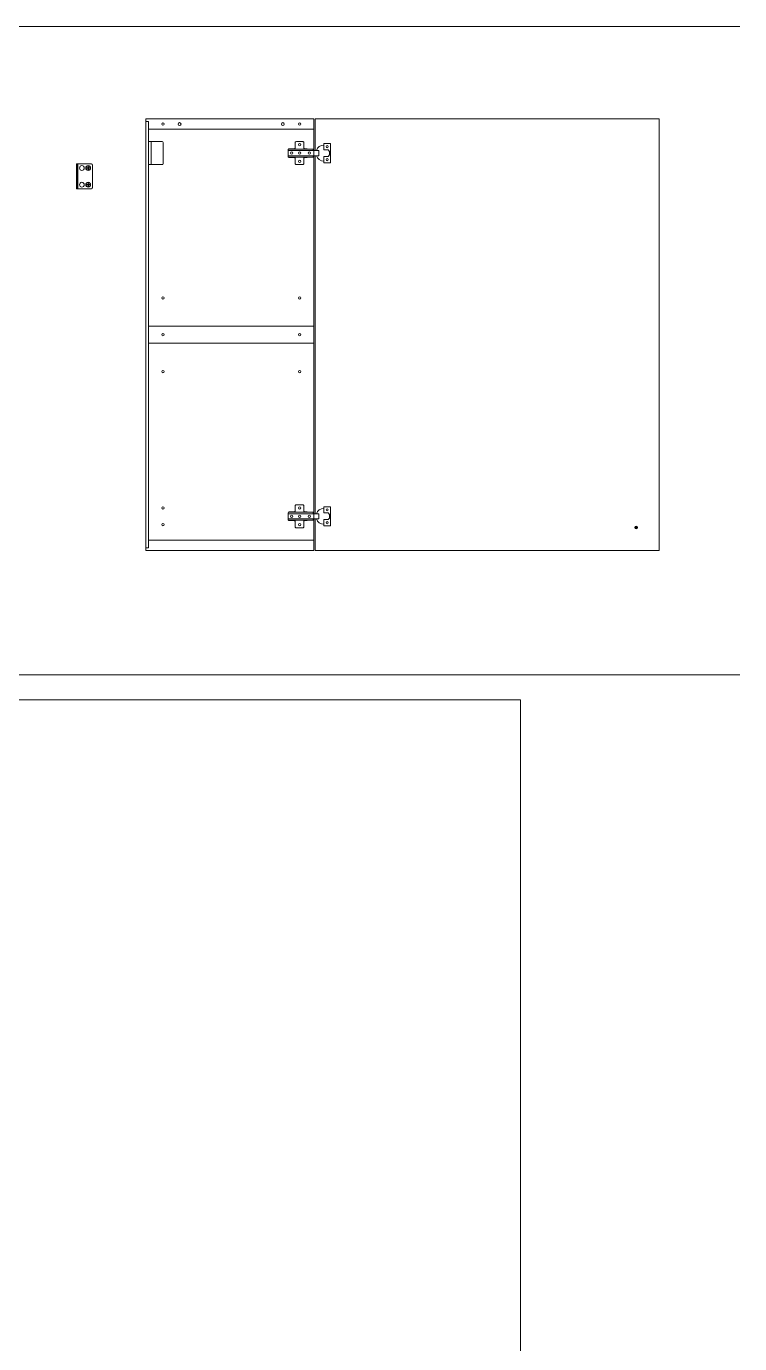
# Model space of a CAD drawing. Header units: centimetres. Extents: x -752 to 647, y -388 to 607.
# Drawn here: x 18.8 to 142.8, y -216.2 to 12.7 of the extents above; entities that cross this region are included whole.
import ezdxf

# ---------------------------------------------------------------- set-up
doc = ezdxf.new("R2010")
doc.units = ezdxf.units.CM
doc.header["$MEASUREMENT"] = 0
for name, color, linetype, lineweight in [('A-FURN_Num_Penna__252_Num_Penna__252_Num_Penna__3_Num_Penna__252_Num_Penna__252_Num_Penna__252_Num_Penna__252_Num_Penna__252_Num_Penna__252_Num_Penna__252_Num_Penna__252_Num_Penna__252_Num_Penna__252_Num_Penna__252_Num_Penna__240', 240, 'Continuous', 18), ('A-FURN_Num_Penna__252_Num_Penna__252_Num_Penna__3_Num_Penna__252_Num_Penna__252_Num_Penna__252_Num_Penna__252_Num_Penna__252_Num_Penna__252_Num_Penna__252_Num_Penna__252_Num_Penna__252_Num_Penna__252_Num_Penna__252_Num_Penna__5', 5, 'Continuous', 18), ('A-SECT-PATT_Num_Penna__6_Num_Penna__6_Num_Penna__6_Num_Penna__6_Num_Penna__6_Num_Penna__6_Num_Penna__6_Num_Penna__6_Num_Penna__6_Num_Penna__6_Num_Penna__6_Num_Penna__6_Num_Penna__6_Num_Penna__6', 6, 'Continuous', 18), ('INFO_Num_Penna__2_Num_Penna__2_Num_Penna__2_Num_Penna__2_Num_Penna__5', 5, 'Continuous', 18), ('PDF _Geometria_Num_Penna__5', 5, 'Continuous', 18), ('PDF16_Geometry_Num_Penna__6_Num_Penna__6_Num_Penna__6_Num_Penna__6_Num_Penna__6_Num_Penna__6_Num_Penna__6_Num_Penna__6_Num_Penna__6_Num_Penna__6_Num_Penna__6_Num_Penna__6_Num_Penna__6_Num_Penna__6', 6, 'Continuous', 18), ('PDF22_Geometry_Num_Penna__1_Num_Penna__255_Num_Penna__255_Num_Penna__255_Num_Penna__50', 2, 'Continuous', 18), ('PDF22_Geometry_Num_Penna__1_Num_Penna__255_Num_Penna__3_Num_Penna__3_Num_Penna__6', 6, 'Continuous', 18), ('PDF22_Geometry_Num_Penna__1_Num_Penna__255_Num_Penna__5_Num_Penna__5_Num_Penna__5', 5, 'Continuous', 18), ('VITE_Num_Penna__5', 5, 'Continuous', 18)]:
    doc.layers.add(name, color=color, linetype=linetype, lineweight=lineweight)

msp = doc.modelspace()

# ---------------------------------------------------------------- linework, layer by layer
at = {"layer": 'A-FURN_Num_Penna__252_Num_Penna__252_Num_Penna__3_Num_Penna__252_Num_Penna__252_Num_Penna__252_Num_Penna__252_Num_Penna__252_Num_Penna__252_Num_Penna__252_Num_Penna__252_Num_Penna__252_Num_Penna__252_Num_Penna__252_Num_Penna__240', "color": 240, "linetype": 'Continuous', "lineweight": 18}
for p, q in [((-55.2, 12.69), (142.81, 12.69)), ((-55.2, -99.96), (142.81, -99.96))]:
    msp.add_line(p, q, dxfattribs=at)
at = {"layer": 'A-FURN_Num_Penna__252_Num_Penna__252_Num_Penna__3_Num_Penna__252_Num_Penna__252_Num_Penna__252_Num_Penna__252_Num_Penna__252_Num_Penna__252_Num_Penna__252_Num_Penna__252_Num_Penna__252_Num_Penna__252_Num_Penna__252_Num_Penna__5', "color": 5, "linetype": 'Continuous', "lineweight": 18}
for p, q in [((68.82, -8.88), (68.82, -9.78)), ((68.82, -72.88), (68.82, -71.98))]:
    msp.add_line(p, q, dxfattribs=at)
for centre in [(45.47, -4.28), (63.42, -4.28)]:
    msp.add_circle(centre, 0.25, dxfattribs=at)
at = {"layer": 'A-SECT-PATT_Num_Penna__6_Num_Penna__6_Num_Penna__6_Num_Penna__6_Num_Penna__6_Num_Penna__6_Num_Penna__6_Num_Penna__6_Num_Penna__6_Num_Penna__6_Num_Penna__6_Num_Penna__6_Num_Penna__6_Num_Penna__6', "color": 6, "linetype": 'Continuous', "lineweight": 18}
msp.add_line((40.07, -3.83), (40.07, -77.93), dxfattribs=at)
at = {"layer": 'INFO_Num_Penna__2_Num_Penna__2_Num_Penna__2_Num_Penna__2_Num_Penna__5', "color": 5, "linetype": 'Continuous', "lineweight": 18}
for p, q in [((40.07, -7.33), (42.46, -7.33)), ((40.55, -7.47), (40.55, -11.19)), ((42.59, -11.19), (42.59, -7.47)), ((27.58, -15.53), (27.58, -11.2)), ((27.58, -11.2), (27.63, -11.2)), ((27.91, -11.2), (27.63, -11.2)), ((27.63, -11.2), (27.63, -15.53)), ((27.77, -11.35), (27.77, -15.38)), ((27.91, -11.2), (30.17, -11.2)), ((30.31, -15.38), (30.31, -11.35)), ((40.07, -11.33), (42.46, -11.33)), ((29.56, -11.89), (29.35, -11.89)), ((29.35, -11.89), (29.35, -11.95)), ((29.56, -11.95), (29.35, -11.95)), ((29.56, -11.89), (29.56, -11.69)), ((29.56, -11.69), (29.62, -11.69)), ((29.56, -11.95), (29.56, -12.15)), ((29.62, -12.15), (29.56, -12.15)), ((29.62, -11.89), (29.62, -11.69)), ((29.62, -11.89), (29.82, -11.89)), ((29.62, -11.95), (29.82, -11.95)), ((29.62, -11.95), (29.62, -12.15)), ((29.82, -11.95), (29.82, -11.89)), ((27.63, -15.53), (27.58, -15.53)), ((27.63, -15.53), (27.91, -15.53)), ((27.91, -15.53), (30.17, -15.53)), ((29.56, -14.79), (29.35, -14.79)), ((29.35, -14.79), (29.35, -14.85)), ((29.56, -14.85), (29.35, -14.85)), ((29.56, -14.79), (29.56, -14.59)), ((29.56, -14.59), (29.62, -14.59)), ((29.56, -14.85), (29.56, -15.05)), ((29.62, -15.05), (29.56, -15.05)), ((29.62, -14.79), (29.62, -14.59)), ((29.62, -14.79), (29.82, -14.79)), ((29.62, -14.85), (29.82, -14.85)), ((29.62, -14.85), (29.62, -15.05)), ((29.82, -14.85), (29.82, -14.79))]:
    msp.add_line(p, q, dxfattribs=at)
for centre, radius in [((28.49, -11.92), 0.416), ((29.59, -11.92), 0.416), ((29.59, -11.92), 0.381), ((29.59, -11.92), 0.378), ((28.49, -14.82), 0.416), ((29.59, -14.82), 0.416), ((29.59, -14.82), 0.381), ((29.59, -14.82), 0.378)]:
    msp.add_circle(centre, radius, dxfattribs=at)
for centre, radius, start, end in [((40.41, -7.47), 0.142, 0.4383, 85.0259), ((42.45, -7.47), 0.142, 0.4383, 85.0259), ((27.93, -11.35), 0.154, 94.9741, 179.5617), ((30.15, -11.35), 0.154, 0.4383, 85.0259), ((40.41, -11.19), 0.142, 274.9741, 359.5617), ((42.45, -11.19), 0.142, 274.9741, 359.5617), ((27.93, -15.38), 0.154, 180.4383, 265.0259), ((30.15, -15.38), 0.154, 274.9741, 359.5617)]:
    msp.add_arc(centre, radius, start, end, dxfattribs=at)
at = {"layer": 'PDF _Geometria_Num_Penna__5', "color": 5, "linetype": 'Continuous', "lineweight": 18, "flags": 128}
for points in [[(67.67, -8.63), (67.67, -8.58), (67.27, -8.58, -0.414214), (67.07, -8.38), (67.07, -7.53, 0.414214), (66.87, -7.33), (65.77, -7.33, 0.414214), (65.57, -7.53), (65.57, -8.38, -0.414214), (65.37, -8.58), (64.52, -8.58, 0.414214), (64.32, -8.78), (64.32, -9.88, 0.414214), (64.52, -10.08), (65.37, -10.08, -0.414214), (65.57, -10.28), (65.57, -11.13, 0.414214), (65.77, -11.33), (66.87, -11.33, 0.414214), (67.07, -11.13), (67.07, -10.28, -0.414214), (67.27, -10.08), (67.67, -10.08), (67.67, -10.03)], [(67.67, -73.13), (67.67, -73.18), (67.27, -73.18, 0.414214), (67.07, -73.38), (67.07, -74.23, -0.414214), (66.87, -74.43), (65.77, -74.43, -0.414214), (65.57, -74.23), (65.57, -73.38, 0.414214), (65.37, -73.18), (64.52, -73.18, -0.414214), (64.32, -72.98), (64.32, -71.88, -0.414214), (64.52, -71.68), (65.37, -71.68, 0.414214), (65.57, -71.48), (65.57, -70.63, -0.414214), (65.77, -70.43), (66.87, -70.43, -0.414214), (67.07, -70.63), (67.07, -71.48, 0.414214), (67.27, -71.68), (67.67, -71.68), (67.67, -71.73)]]:
    msp.add_lwpolyline(points, format="xyb", dxfattribs=at)
for points in [[(64.32, -9.78), (68.67, -9.78), (69.67, -9.78), (69.67, -8.88), (68.67, -8.88), (64.32, -8.88)], [(68.67, -8.63), (64.38, -8.63)], [(68.67, -8.88), (68.67, -8.63)], [(71.68, -7.66), (71.68, -11), (70.56, -11), (70.56, -9.91), (71.31, -9.91), (71.5, -9.63), (71.5, -9.33), (71.5, -9.03)], [(71.5, -9.03), (71.31, -8.75), (70.56, -8.75), (70.56, -7.66), (71.68, -7.66)], [(64.38, -10.03), (68.67, -10.03), (68.67, -9.78)], [(71.68, -74.1), (71.68, -70.76), (70.56, -70.76), (70.56, -71.85), (71.31, -71.85), (71.5, -72.13), (71.5, -72.43), (71.5, -72.73)], [(64.32, -71.98), (68.67, -71.98), (69.67, -71.98), (69.67, -72.88), (68.67, -72.88), (64.32, -72.88)], [(64.38, -71.73), (68.67, -71.73), (68.67, -71.98)], [(68.67, -73.13), (64.38, -73.13)], [(68.67, -72.88), (68.67, -73.13)], [(71.5, -72.73), (71.31, -73.01), (70.56, -73.01), (70.56, -74.1), (71.68, -74.1)]]:
    msp.add_lwpolyline(points, dxfattribs=at)
at = {"layer": 'PDF _Geometria_Num_Penna__5', "color": 5, "linetype": 'Continuous', "lineweight": 18}
for centre, start, end in [((70.56, -9.33), 90.0013, 161.1595), ((70.56, -9.33), 198.8356, 270.0036), ((70.56, -72.43), 89.9964, 161.1644), ((70.56, -72.43), 198.8405, 269.9987)]:
    msp.add_arc(centre, 1.39, start, end, dxfattribs=at)
at = {"layer": 'PDF16_Geometry_Num_Penna__6_Num_Penna__6_Num_Penna__6_Num_Penna__6_Num_Penna__6_Num_Penna__6_Num_Penna__6_Num_Penna__6_Num_Penna__6_Num_Penna__6_Num_Penna__6_Num_Penna__6_Num_Penna__6_Num_Penna__6', "color": 6, "linetype": 'Continuous', "lineweight": 18}
for p, q in [((39.62, -77.93), (39.62, -3.38)), ((39.62, -3.38), (68.82, -3.38)), ((39.62, -3.83), (39.62, -3.38)), ((39.62, -3.83), (40.07, -3.83)), ((68.82, -3.38), (68.82, -8.88)), ((69.02, -3.38), (128.82, -3.38)), ((69.02, -3.38), (69.02, -8.88)), ((128.82, -3.38), (128.82, -78.38)), ((40.07, -5.18), (68.82, -5.18)), ((68.82, -9.78), (68.82, -78.38)), ((69.02, -9.78), (69.02, -71.98)), ((69.02, -72.88), (69.02, -78.38)), ((40.07, -76.58), (68.82, -76.58)), ((40.07, -77.93), (40.07, -76.58)), ((39.62, -78.38), (39.62, -77.93)), ((39.62, -77.93), (40.07, -77.93)), ((39.62, -78.38), (68.82, -78.38)), ((69.02, -78.38), (128.82, -78.38)), ((69.02, -78.38), (70.62, -78.38))]:
    msp.add_line(p, q, dxfattribs=at)
at = {"layer": 'PDF22_Geometry_Num_Penna__1_Num_Penna__255_Num_Penna__255_Num_Penna__255_Num_Penna__50', "color": 2, "linetype": 'Continuous', "lineweight": 18}
for p, q in [((-256.98, -104.34), (104.74, -104.34)), ((104.74, -104.34), (104.74, -388.06))]:
    msp.add_line(p, q, dxfattribs=at)
at = {"layer": 'PDF22_Geometry_Num_Penna__1_Num_Penna__255_Num_Penna__3_Num_Penna__3_Num_Penna__6', "color": 6, "linetype": 'Continuous', "lineweight": 18}
for p, q in [((68.82, -39.38), (40.07, -39.38)), ((68.82, -42.38), (40.07, -42.38))]:
    msp.add_line(p, q, dxfattribs=at)
at = {"layer": 'PDF22_Geometry_Num_Penna__1_Num_Penna__255_Num_Penna__5_Num_Penna__5_Num_Penna__5', "color": 5, "linetype": 'Continuous', "lineweight": 18}
for centre in [(42.57, -4.28), (66.32, -4.28), (64.94, -9.33), (66.32, -7.88), (66.32, -9.33), (68.04, -9.33), (71.12, -8.21), (66.32, -10.78), (71.12, -10.45), (42.57, -34.48), (66.32, -34.48), (42.57, -40.88), (66.32, -40.88), (42.57, -47.28), (66.32, -47.28), (42.57, -70.98), (66.32, -70.98), (64.94, -72.43), (66.32, -72.43), (68.04, -72.43), (71.12, -71.31), (42.57, -73.88), (66.32, -73.88), (71.12, -73.55)]:
    msp.add_circle(centre, 0.2, dxfattribs=at)
at = {"layer": 'VITE_Num_Penna__5', "color": 5, "linetype": 'Continuous', "lineweight": 18}
for p, q in [((124.78, -74.35), (124.67, -74.35)), ((124.67, -74.35), (124.67, -74.42)), ((124.67, -74.42), (124.78, -74.42)), ((124.78, -74.35), (124.78, -74.24)), ((124.78, -74.24), (124.82, -74.24)), ((124.78, -74.53), (124.78, -74.42)), ((124.85, -74.53), (124.78, -74.53)), ((124.82, -74.24), (124.85, -74.24)), ((124.85, -74.24), (124.85, -74.35)), ((124.96, -74.35), (124.85, -74.35)), ((124.85, -74.42), (124.85, -74.53)), ((124.85, -74.42), (124.96, -74.42)), ((124.96, -74.38), (124.96, -74.35)), ((124.96, -74.42), (124.96, -74.36))]:
    msp.add_line(p, q, dxfattribs=at)
msp.add_circle((124.82, -74.38), 0.25, dxfattribs=at)

doc.saveas('drawing.dxf')
